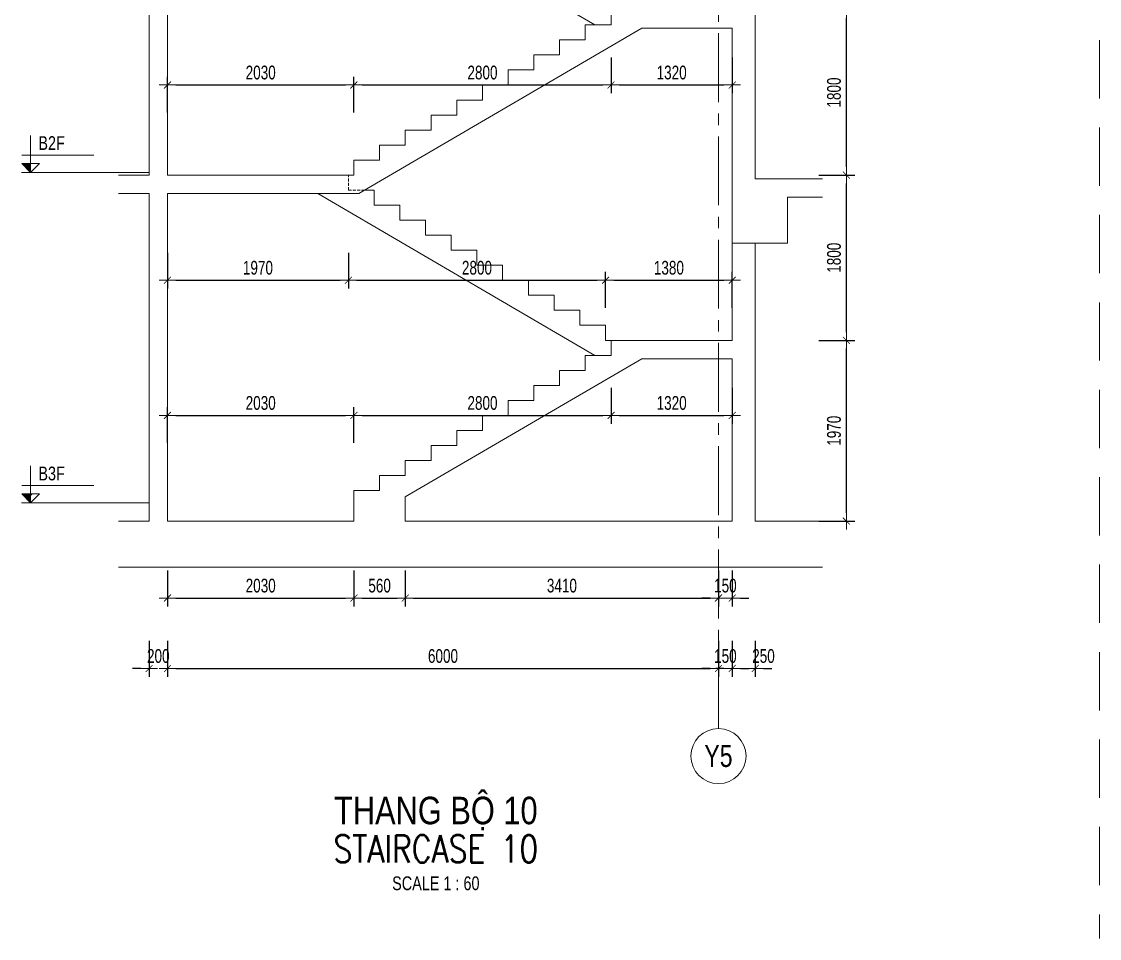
# Model space of a CAD drawing. Header units: millimetres. Extents: x -179076 to 254975, y -18667 to 296191.
# Drawn here: x 78044 to 89781, y 42634 to 52623 of the extents above; entities that cross this region are included whole.
import ezdxf
from ezdxf.enums import TextEntityAlignment as Align

# ---------------------------------------------------------------- set-up
doc = ezdxf.new("R2010")
doc.units = ezdxf.units.MM
doc.linetypes.add('CENTER2', pattern=[1.125, 0.75, -0.125, 0.125, -0.125])
doc.linetypes.add('HIDDEN2', pattern=[4.7625, 3.175, -1.5875])
doc.layers.get('Defpoints').update_dxf_attribs({"color": 151, "lineweight": 9})
for name, color, linetype, lineweight in [('NDC_S_ANNO', 7, 'Continuous', 20), ('NDC_S_AXIS', 5, 'CENTER2', 13), ('NDC_S_CONTINUOUS', 3, 'Continuous', 20), ('NDC_S_DIM', 1, 'Continuous', 15), ('NDC_S_ENG TITLE', 3, 'Continuous', 20), ('NDC_S_HIDDEN', 8, 'HIDDEN2', 13), ('NDC_S_SLAB', 2, 'Continuous', 20), ('NDC_S_SYMBOL', 1, 'Continuous', 15), ('NDC_S_TEXT SYMBOL', 7, 'Continuous', 20), ('NDC_S_VN TEXT', 7, 'Continuous', 20), ('NDC_S_VN TITLE', 6, 'Continuous', 35)]:
    doc.layers.add(name, color=color, linetype=linetype, lineweight=lineweight)
doc.styles.add('NDC_ANNO', font='', dxfattribs={"width": 0.8})
doc.styles.add('NDC_DIM', font='', dxfattribs={"width": 0.75})
doc.styles.add('NDC_EN TXT', font='romans.shx', dxfattribs={"width": 0.8})
doc.styles.add('NDC_VIE TXT', font='arial.ttf', dxfattribs={"width": 0.8})
doc.styles.get('NDC_ANNO').set_extended_font_data('Dotum')
doc.styles.get('NDC_DIM').set_extended_font_data('Dotum')
doc.dimstyles.new('NDC_dim_60', dxfattribs={"dimscale": 60, "dimtxt": 2.5, "dimasz": 1.5, "dimexe": 1.5, "dimexo": 2.5, "dimgap": 1, "dimtad": 1, "dimdec": 0, "dimzin": 0, "dimdsep": 46, "dimtxsty": 'NDC_DIM', "dimblk": 'DIMMARK', "dimcen": 0.09, "dimdle": 1.2, "dimclrd": 1, "dimclre": 1, "dimclrt": 3, "dimadec": 0, "dimazin": 0, "dimtfac": 1, "dimtdec": 0, "dimtix": 1, "dimtofl": 0, "dimtmove": 0, "dimatfit": 3, "dimfxl": 5, "dimfxlon": 1, "dimtolj": 1, "dimtzin": 0, "dimarcsym": 0})

# ---------------------------------------------------------------- blocks, each defined once
blk = doc.blocks.new('kata_block_CT')
at = {"layer": 'NDC_S_ANNO'}
blk.add_hatch(color=3, dxfattribs=at).paths.add_polyline_path([(0, 1.6), (-1.61, 1.6), (0, 0)])
at = {"layer": 'NDC_S_ANNO', "ltscale": 50}
h = blk.add_hatch(dxfattribs=at)
h.set_pattern_fill('ANSI31', color=256, scale=1.406, style=0)
h.paths.add_polyline_path([(0, 1.6), (0, 0), (1.61, 1.6)])
for p, q in [((-1.59, 3.14), (11.47, 3.14)), ((11.56, 0), (-1.64, 0))]:
    blk.add_line(p, q, dxfattribs=at)
for points in [[(0, 6.69), (0, 0)], [(0, 0), (-1.61, 1.6), (0, 1.6)], [(0, 0), (1.61, 1.6), (0, 1.6)]]:
    blk.add_lwpolyline(points, dxfattribs=at)
at = {"layer": 'NDC_S_ANNO', "color": 8, "ltscale": 50}
blk.add_lwpolyline([(0, 0), (-1.61, 1.6), (0, 1.6)], dxfattribs=at)
at = {"layer": 'NDC_S_TEXT SYMBOL', "color": 3, "style": 'NDC_ANNO', "width": 0.8}
blk.add_attdef('CT', (1.41, 4.07), '', height=2.5, dxfattribs=at)
blk = doc.blocks.new('DIMMARK')
at = {"layer": 'NDC_S_DIM', "color": 1}
blk.add_line((-1.5, 0), (1, 0), dxfattribs=at)
at = {"layer": 'NDC_S_DIM', "color": 2, "const_width": 0.1}
blk.add_lwpolyline([(-0.42, -0.42), (0.42, 0.42)], dxfattribs=at)
blk = doc.blocks.new('*D1762')
at = {"layer": 'Defpoints', "color": 0, "transparency": 16777216}
for p in [(81663, 48332), (79633, 47180), (81663, 47180)]:
    blk.add_point(p, dxfattribs=at)
at = {"layer": 'NDC_S_DIM', "color": 1, "lineweight": -2, "transparency": 16777216}
for p, q in [((79633, 48032), (79633, 48422)), ((81663, 48032), (81663, 48422)), ((79723, 48332), (81573, 48332))]:
    blk.add_line(p, q, dxfattribs=at)
at = {"layer": 'NDC_S_DIM', "color": 1, "lineweight": -2, "transparency": 16777216, "xscale": 90, "yscale": 90, "zscale": 90, "rotation": 180}
blk.add_blockref('DIMMARK', (79633, 48332), dxfattribs=at)
at = {"layer": 'NDC_S_DIM', "color": 1, "lineweight": -2, "transparency": 16777216, "xscale": 90, "yscale": 90, "zscale": 90}
blk.add_blockref('DIMMARK', (81663, 48332), dxfattribs=at)
at = {"layer": 'NDC_S_DIM', "color": 3, "transparency": 16777216, "insert": (80648, 48467), "char_height": 150, "attachment_point": 5, "style": 'NDC_DIM'}
blk.add_mtext('\\A1;2030', dxfattribs=at)
blk = doc.blocks.new('*D1763')
at = {"layer": 'Defpoints', "color": 0, "transparency": 16777216}
for p in [(84463, 48987), (84463, 48332), (81663, 47180)]:
    blk.add_point(p, dxfattribs=at)
at = {"layer": 'NDC_S_DIM', "color": 1, "lineweight": -2, "transparency": 16777216}
for p, q in [((84463, 48632), (84463, 48242)), ((81663, 48032), (81663, 48422)), ((81753, 48332), (84373, 48332))]:
    blk.add_line(p, q, dxfattribs=at)
at = {"layer": 'NDC_S_DIM', "color": 1, "lineweight": -2, "transparency": 16777216, "xscale": 90, "yscale": 90, "zscale": 90, "rotation": 180}
blk.add_blockref('DIMMARK', (81663, 48332), dxfattribs=at)
at = {"layer": 'NDC_S_DIM', "color": 1, "lineweight": -2, "transparency": 16777216, "xscale": 90, "yscale": 90, "zscale": 90}
blk.add_blockref('DIMMARK', (84463, 48332), dxfattribs=at)
at = {"layer": 'NDC_S_DIM', "color": 3, "transparency": 16777216, "insert": (83063, 48467), "char_height": 150, "attachment_point": 5, "style": 'NDC_DIM'}
blk.add_mtext('\\A1;2800', dxfattribs=at)
blk = doc.blocks.new('*D1764')
at = {"layer": 'Defpoints', "color": 0, "transparency": 16777216}
for p in [(84463, 48987), (85783, 48950), (85783, 48332)]:
    blk.add_point(p, dxfattribs=at)
at = {"layer": 'NDC_S_DIM', "color": 1, "lineweight": -2, "transparency": 16777216}
for p, q in [((84463, 48632), (84463, 48242)), ((85783, 48632), (85783, 48242)), ((84553, 48332), (85693, 48332))]:
    blk.add_line(p, q, dxfattribs=at)
at = {"layer": 'NDC_S_DIM', "color": 1, "lineweight": -2, "transparency": 16777216, "xscale": 90, "yscale": 90, "zscale": 90, "rotation": 180}
blk.add_blockref('DIMMARK', (84463, 48332), dxfattribs=at)
at = {"layer": 'NDC_S_DIM', "color": 1, "lineweight": -2, "transparency": 16777216, "xscale": 90, "yscale": 90, "zscale": 90}
blk.add_blockref('DIMMARK', (85783, 48332), dxfattribs=at)
at = {"layer": 'NDC_S_DIM', "color": 3, "transparency": 16777216, "insert": (85123, 48467), "char_height": 150, "attachment_point": 5, "style": 'NDC_DIM'}
blk.add_mtext('\\A1;1320', dxfattribs=at)
blk = doc.blocks.new('*D1765')
at = {"layer": 'Defpoints', "color": 0, "transparency": 16777216}
for p in [(79633, 50950), (81603, 50950), (81603, 49805)]:
    blk.add_point(p, dxfattribs=at)
at = {"layer": 'NDC_S_DIM', "color": 1, "lineweight": -2, "transparency": 16777216}
for p, q in [((79633, 50105), (79633, 49715)), ((81603, 50105), (81603, 49715)), ((79723, 49805), (81513, 49805))]:
    blk.add_line(p, q, dxfattribs=at)
at = {"layer": 'NDC_S_DIM', "color": 1, "lineweight": -2, "transparency": 16777216, "xscale": 90, "yscale": 90, "zscale": 90, "rotation": 180}
blk.add_blockref('DIMMARK', (79633, 49805), dxfattribs=at)
at = {"layer": 'NDC_S_DIM', "color": 1, "lineweight": -2, "transparency": 16777216, "xscale": 90, "yscale": 90, "zscale": 90}
blk.add_blockref('DIMMARK', (81603, 49805), dxfattribs=at)
at = {"layer": 'NDC_S_DIM', "color": 3, "transparency": 16777216, "insert": (80618, 49940), "char_height": 150, "attachment_point": 5, "style": 'NDC_DIM'}
blk.add_mtext('\\A1;1970', dxfattribs=at)
blk = doc.blocks.new('*D1752')
at = {"layer": 'Defpoints', "color": 0, "transparency": 16777216}
for p in [(81603, 50950), (84403, 49805), (84403, 49150)]:
    blk.add_point(p, dxfattribs=at)
at = {"layer": 'NDC_S_DIM', "color": 1, "lineweight": -2, "transparency": 16777216}
for p, q in [((81603, 50105), (81603, 49715)), ((84403, 49505), (84403, 49895)), ((81693, 49805), (84313, 49805))]:
    blk.add_line(p, q, dxfattribs=at)
at = {"layer": 'NDC_S_DIM', "color": 1, "lineweight": -2, "transparency": 16777216, "xscale": 90, "yscale": 90, "zscale": 90, "rotation": 180}
blk.add_blockref('DIMMARK', (81603, 49805), dxfattribs=at)
at = {"layer": 'NDC_S_DIM', "color": 1, "lineweight": -2, "transparency": 16777216, "xscale": 90, "yscale": 90, "zscale": 90}
blk.add_blockref('DIMMARK', (84403, 49805), dxfattribs=at)
at = {"layer": 'NDC_S_DIM', "color": 3, "transparency": 16777216, "insert": (83003, 49940), "char_height": 150, "attachment_point": 5, "style": 'NDC_DIM'}
blk.add_mtext('\\A1;2800', dxfattribs=at)
blk = doc.blocks.new('*D1753')
at = {"layer": 'Defpoints', "color": 0, "transparency": 16777216}
for p in [(85783, 49805), (84403, 49150), (85783, 49150)]:
    blk.add_point(p, dxfattribs=at)
at = {"layer": 'NDC_S_DIM', "color": 1, "lineweight": -2, "transparency": 16777216}
for p, q in [((84403, 49505), (84403, 49895)), ((85783, 49505), (85783, 49895)), ((84493, 49805), (85693, 49805))]:
    blk.add_line(p, q, dxfattribs=at)
at = {"layer": 'NDC_S_DIM', "color": 1, "lineweight": -2, "transparency": 16777216, "xscale": 90, "yscale": 90, "zscale": 90, "rotation": 180}
blk.add_blockref('DIMMARK', (84403, 49805), dxfattribs=at)
at = {"layer": 'NDC_S_DIM', "color": 1, "lineweight": -2, "transparency": 16777216, "xscale": 90, "yscale": 90, "zscale": 90}
blk.add_blockref('DIMMARK', (85783, 49805), dxfattribs=at)
at = {"layer": 'NDC_S_DIM', "color": 3, "transparency": 16777216, "insert": (85093, 49940), "char_height": 150, "attachment_point": 5, "style": 'NDC_DIM'}
blk.add_mtext('\\A1;1380', dxfattribs=at)
blk = doc.blocks.new('*D1754')
at = {"layer": 'Defpoints', "color": 0, "transparency": 16777216}
for p in [(81663, 51932), (79633, 50950), (81663, 50980)]:
    blk.add_point(p, dxfattribs=at)
at = {"layer": 'NDC_S_DIM', "color": 1, "lineweight": -2, "transparency": 16777216}
for p, q in [((79633, 51632), (79633, 52022)), ((81663, 51632), (81663, 52022)), ((79723, 51932), (81573, 51932))]:
    blk.add_line(p, q, dxfattribs=at)
at = {"layer": 'NDC_S_DIM', "color": 1, "lineweight": -2, "transparency": 16777216, "xscale": 90, "yscale": 90, "zscale": 90, "rotation": 180}
blk.add_blockref('DIMMARK', (79633, 51932), dxfattribs=at)
at = {"layer": 'NDC_S_DIM', "color": 1, "lineweight": -2, "transparency": 16777216, "xscale": 90, "yscale": 90, "zscale": 90}
blk.add_blockref('DIMMARK', (81663, 51932), dxfattribs=at)
at = {"layer": 'NDC_S_DIM', "color": 3, "transparency": 16777216, "insert": (80648, 52067), "char_height": 150, "attachment_point": 5, "style": 'NDC_DIM'}
blk.add_mtext('\\A1;2030', dxfattribs=at)
blk = doc.blocks.new('*D1755')
at = {"layer": 'Defpoints', "color": 0, "transparency": 16777216}
for p in [(84463, 52587), (84463, 51932), (81663, 50980)]:
    blk.add_point(p, dxfattribs=at)
at = {"layer": 'NDC_S_DIM', "color": 1, "lineweight": -2, "transparency": 16777216}
for p, q in [((84463, 52232), (84463, 51842)), ((81663, 51632), (81663, 52022)), ((81753, 51932), (84373, 51932))]:
    blk.add_line(p, q, dxfattribs=at)
at = {"layer": 'NDC_S_DIM', "color": 1, "lineweight": -2, "transparency": 16777216, "xscale": 90, "yscale": 90, "zscale": 90, "rotation": 180}
blk.add_blockref('DIMMARK', (81663, 51932), dxfattribs=at)
at = {"layer": 'NDC_S_DIM', "color": 1, "lineweight": -2, "transparency": 16777216, "xscale": 90, "yscale": 90, "zscale": 90}
blk.add_blockref('DIMMARK', (84463, 51932), dxfattribs=at)
at = {"layer": 'NDC_S_DIM', "color": 3, "transparency": 16777216, "insert": (83063, 52067), "char_height": 150, "attachment_point": 5, "style": 'NDC_DIM'}
blk.add_mtext('\\A1;2800', dxfattribs=at)
blk = doc.blocks.new('*D1756')
at = {"layer": 'Defpoints', "color": 0, "transparency": 16777216}
for p in [(84463, 52587), (85783, 52550), (85783, 51932)]:
    blk.add_point(p, dxfattribs=at)
at = {"layer": 'NDC_S_DIM', "color": 1, "lineweight": -2, "transparency": 16777216}
for p, q in [((84463, 52232), (84463, 51842)), ((85783, 52232), (85783, 51842)), ((84553, 51932), (85693, 51932))]:
    blk.add_line(p, q, dxfattribs=at)
at = {"layer": 'NDC_S_DIM', "color": 1, "lineweight": -2, "transparency": 16777216, "xscale": 90, "yscale": 90, "zscale": 90, "rotation": 180}
blk.add_blockref('DIMMARK', (84463, 51932), dxfattribs=at)
at = {"layer": 'NDC_S_DIM', "color": 1, "lineweight": -2, "transparency": 16777216, "xscale": 90, "yscale": 90, "zscale": 90}
blk.add_blockref('DIMMARK', (85783, 51932), dxfattribs=at)
at = {"layer": 'NDC_S_DIM', "color": 3, "transparency": 16777216, "insert": (85123, 52067), "char_height": 150, "attachment_point": 5, "style": 'NDC_DIM'}
blk.add_mtext('\\A1;1320', dxfattribs=at)
blk = doc.blocks.new('Drawing name_symbol')
at = {"layer": 'NDC_S_ENG TITLE', "style": 'NDC_EN TXT', "width": 0.8}
blk.add_attdef('SECTDET1', text='', height=5, dxfattribs=at).set_placement((0, 1.01), align=Align.CENTER)
at = {"layer": 'NDC_S_TEXT SYMBOL', "lineweight": 25, "style": 'NDC_ANNO', "width": 0.8}
blk.add_attdef('SSCALE', text='', height=2.5, dxfattribs=at).set_placement((0, -4), align=Align.CENTER)
at = {"layer": 'NDC_S_VN TITLE', "style": 'NDC_VIE TXT', "width": 0.8}
blk.add_attdef('SECTDET2', text='', height=5, dxfattribs=at).set_placement((0, 7.97), align=Align.CENTER)
blk = doc.blocks.new('*U187')
at = {"layer": 'NDC_S_SYMBOL'}
blk.add_line((0, 5), (0, 9), dxfattribs=at)
blk.add_circle((0, 0), 5, dxfattribs=at)
at = {"layer": 'NDC_S_TEXT SYMBOL', "color": 7, "style": 'NDC_ANNO', "width": 0.8}
blk.add_attdef('GRID', text='', height=4, dxfattribs=at).set_placement((0, 0), align=Align.MIDDLE)
blk = doc.blocks.new('*D1738')
at = {"layer": 'Defpoints', "color": 0, "transparency": 16777216}
for p in [(79633, 47180), (81663, 47180), (81663, 46342)]:
    blk.add_point(p, dxfattribs=at)
at = {"layer": 'NDC_S_DIM', "color": 1, "lineweight": -2, "transparency": 16777216}
for p, q in [((79633, 46642), (79633, 46252)), ((81663, 46642), (81663, 46252)), ((79723, 46342), (81573, 46342))]:
    blk.add_line(p, q, dxfattribs=at)
at = {"layer": 'NDC_S_DIM', "color": 1, "lineweight": -2, "transparency": 16777216, "xscale": 90, "yscale": 90, "zscale": 90, "rotation": 180}
blk.add_blockref('DIMMARK', (79633, 46342), dxfattribs=at)
at = {"layer": 'NDC_S_DIM', "color": 1, "lineweight": -2, "transparency": 16777216, "xscale": 90, "yscale": 90, "zscale": 90}
blk.add_blockref('DIMMARK', (81663, 46342), dxfattribs=at)
at = {"layer": 'NDC_S_DIM', "color": 3, "transparency": 16777216, "insert": (80648, 46477), "char_height": 150, "attachment_point": 5, "style": 'NDC_DIM'}
blk.add_mtext('\\A1;2030', dxfattribs=at)
blk = doc.blocks.new('*D1739')
at = {"layer": 'Defpoints', "color": 0, "transparency": 16777216}
for p in [(81663, 47180), (82223, 47180), (82223, 46342)]:
    blk.add_point(p, dxfattribs=at)
at = {"layer": 'NDC_S_DIM', "color": 1, "lineweight": -2, "transparency": 16777216}
for p, q in [((81663, 46642), (81663, 46252)), ((82223, 46642), (82223, 46252)), ((81753, 46342), (82133, 46342))]:
    blk.add_line(p, q, dxfattribs=at)
at = {"layer": 'NDC_S_DIM', "color": 1, "lineweight": -2, "transparency": 16777216, "xscale": 90, "yscale": 90, "zscale": 90, "rotation": 180}
blk.add_blockref('DIMMARK', (81663, 46342), dxfattribs=at)
at = {"layer": 'NDC_S_DIM', "color": 1, "lineweight": -2, "transparency": 16777216, "xscale": 90, "yscale": 90, "zscale": 90}
blk.add_blockref('DIMMARK', (82223, 46342), dxfattribs=at)
at = {"layer": 'NDC_S_DIM', "color": 3, "transparency": 16777216, "insert": (81943, 46477), "char_height": 150, "attachment_point": 5, "style": 'NDC_DIM'}
blk.add_mtext('\\A1;560', dxfattribs=at)
blk = doc.blocks.new('*D1740')
at = {"layer": 'Defpoints', "color": 0, "transparency": 16777216}
for p in [(82223, 47180), (85633, 47180), (85633, 46342)]:
    blk.add_point(p, dxfattribs=at)
at = {"layer": 'NDC_S_DIM', "color": 1, "lineweight": -2, "transparency": 16777216}
for p, q in [((82223, 46642), (82223, 46252)), ((85633, 46642), (85633, 46252)), ((82313, 46342), (85543, 46342))]:
    blk.add_line(p, q, dxfattribs=at)
at = {"layer": 'NDC_S_DIM', "color": 1, "lineweight": -2, "transparency": 16777216, "xscale": 90, "yscale": 90, "zscale": 90, "rotation": 180}
blk.add_blockref('DIMMARK', (82223, 46342), dxfattribs=at)
at = {"layer": 'NDC_S_DIM', "color": 1, "lineweight": -2, "transparency": 16777216, "xscale": 90, "yscale": 90, "zscale": 90}
blk.add_blockref('DIMMARK', (85633, 46342), dxfattribs=at)
at = {"layer": 'NDC_S_DIM', "color": 3, "transparency": 16777216, "insert": (83928, 46477), "char_height": 150, "attachment_point": 5, "style": 'NDC_DIM'}
blk.add_mtext('\\A1;3410', dxfattribs=at)
blk = doc.blocks.new('*D1741')
at = {"layer": 'Defpoints', "color": 0, "transparency": 16777216}
for p in [(85633, 47180), (85783, 47180), (85783, 46342)]:
    blk.add_point(p, dxfattribs=at)
at = {"layer": 'NDC_S_DIM', "color": 1, "lineweight": -2, "transparency": 16777216}
for p, q in [((85633, 46642), (85633, 46252)), ((85783, 46642), (85783, 46252)), ((85543, 46342), (85453, 46342)), ((85873, 46342), (85963, 46342))]:
    blk.add_line(p, q, dxfattribs=at)
at = {"layer": 'NDC_S_DIM', "color": 1, "lineweight": -2, "transparency": 16777216, "xscale": 90, "yscale": 90, "zscale": 90}
blk.add_blockref('DIMMARK', (85633, 46342), dxfattribs=at)
at = {"layer": 'NDC_S_DIM', "color": 1, "lineweight": -2, "transparency": 16777216, "xscale": 90, "yscale": 90, "zscale": 90, "rotation": 180}
blk.add_blockref('DIMMARK', (85783, 46342), dxfattribs=at)
at = {"layer": 'NDC_S_DIM', "color": 3, "transparency": 16777216, "insert": (85708, 46477), "char_height": 150, "attachment_point": 5, "style": 'NDC_DIM'}
blk.add_mtext('\\A1;150', dxfattribs=at)
blk = doc.blocks.new('*D1766')
at = {"layer": 'Defpoints', "color": 0, "transparency": 16777216}
for p in [(79433, 47180), (79633, 47180), (79633, 45575)]:
    blk.add_point(p, dxfattribs=at)
at = {"layer": 'NDC_S_DIM', "color": 1, "lineweight": -2, "transparency": 16777216}
for p, q in [((79433, 45875), (79433, 45485)), ((79633, 45875), (79633, 45485)), ((79343, 45575), (79253, 45575)), ((79723, 45575), (79813, 45575))]:
    blk.add_line(p, q, dxfattribs=at)
at = {"layer": 'NDC_S_DIM', "color": 1, "lineweight": -2, "transparency": 16777216, "xscale": 90, "yscale": 90, "zscale": 90}
blk.add_blockref('DIMMARK', (79433, 45575), dxfattribs=at)
at = {"layer": 'NDC_S_DIM', "color": 1, "lineweight": -2, "transparency": 16777216, "xscale": 90, "yscale": 90, "zscale": 90, "rotation": 180}
blk.add_blockref('DIMMARK', (79633, 45575), dxfattribs=at)
at = {"layer": 'NDC_S_DIM', "color": 3, "transparency": 16777216, "insert": (79533, 45710), "char_height": 150, "attachment_point": 5, "style": 'NDC_DIM'}
blk.add_mtext('\\A1;200', dxfattribs=at)
blk = doc.blocks.new('*D1767')
at = {"layer": 'Defpoints', "color": 0, "transparency": 16777216}
for p in [(79633, 47180), (85633, 47180), (85633, 45575)]:
    blk.add_point(p, dxfattribs=at)
at = {"layer": 'NDC_S_DIM', "color": 1, "lineweight": -2, "transparency": 16777216}
for p, q in [((79633, 45875), (79633, 45485)), ((85633, 45875), (85633, 45485)), ((79723, 45575), (85543, 45575))]:
    blk.add_line(p, q, dxfattribs=at)
at = {"layer": 'NDC_S_DIM', "color": 1, "lineweight": -2, "transparency": 16777216, "xscale": 90, "yscale": 90, "zscale": 90, "rotation": 180}
blk.add_blockref('DIMMARK', (79633, 45575), dxfattribs=at)
at = {"layer": 'NDC_S_DIM', "color": 1, "lineweight": -2, "transparency": 16777216, "xscale": 90, "yscale": 90, "zscale": 90}
blk.add_blockref('DIMMARK', (85633, 45575), dxfattribs=at)
at = {"layer": 'NDC_S_DIM', "color": 3, "transparency": 16777216, "insert": (82633, 45710), "char_height": 150, "attachment_point": 5, "style": 'NDC_DIM'}
blk.add_mtext('\\A1;6000', dxfattribs=at)
blk = doc.blocks.new('*D1768')
at = {"layer": 'Defpoints', "color": 0, "transparency": 16777216}
for p in [(85633, 47180), (85783, 47180), (85783, 45575)]:
    blk.add_point(p, dxfattribs=at)
at = {"layer": 'NDC_S_DIM', "color": 1, "lineweight": -2, "transparency": 16777216}
for p, q in [((85633, 45875), (85633, 45485)), ((85783, 45875), (85783, 45485)), ((85543, 45575), (85453, 45575)), ((85873, 45575), (85963, 45575))]:
    blk.add_line(p, q, dxfattribs=at)
at = {"layer": 'NDC_S_DIM', "color": 1, "lineweight": -2, "transparency": 16777216, "xscale": 90, "yscale": 90, "zscale": 90}
blk.add_blockref('DIMMARK', (85633, 45575), dxfattribs=at)
at = {"layer": 'NDC_S_DIM', "color": 1, "lineweight": -2, "transparency": 16777216, "xscale": 90, "yscale": 90, "zscale": 90, "rotation": 180}
blk.add_blockref('DIMMARK', (85783, 45575), dxfattribs=at)
at = {"layer": 'NDC_S_DIM', "color": 3, "transparency": 16777216, "insert": (85708, 45710), "char_height": 150, "attachment_point": 5, "style": 'NDC_DIM'}
blk.add_mtext('\\A1;150', dxfattribs=at)
blk = doc.blocks.new('*D1769')
at = {"layer": 'Defpoints', "color": 0, "transparency": 16777216}
for p in [(85783, 47180), (86033, 47180), (86033, 45575)]:
    blk.add_point(p, dxfattribs=at)
at = {"layer": 'NDC_S_DIM', "color": 1, "lineweight": -2, "transparency": 16777216}
for p, q in [((85783, 45875), (85783, 45485)), ((86033, 45875), (86033, 45485)), ((85693, 45575), (85603, 45575)), ((86123, 45575), (86213, 45575))]:
    blk.add_line(p, q, dxfattribs=at)
at = {"layer": 'NDC_S_DIM', "color": 1, "lineweight": -2, "transparency": 16777216, "xscale": 90, "yscale": 90, "zscale": 90}
blk.add_blockref('DIMMARK', (85783, 45575), dxfattribs=at)
at = {"layer": 'NDC_S_DIM', "color": 1, "lineweight": -2, "transparency": 16777216, "xscale": 90, "yscale": 90, "zscale": 90, "rotation": 180}
blk.add_blockref('DIMMARK', (86033, 45575), dxfattribs=at)
at = {"layer": 'NDC_S_DIM', "color": 3, "transparency": 16777216, "insert": (86123, 45710), "char_height": 150, "attachment_point": 5, "style": 'NDC_DIM'}
blk.add_mtext('\\A1;250', dxfattribs=at)
blk = doc.blocks.new('*D2045')
at = {"layer": 'Defpoints', "color": 0, "transparency": 16777216}
for p in [(85783, 49150), (87026, 49150), (85783, 47180)]:
    blk.add_point(p, dxfattribs=at)
at = {"layer": 'NDC_S_DIM', "color": 1, "lineweight": -2, "transparency": 16777216}
for p, q in [((86726, 49150), (87116, 49150)), ((87026, 47270), (87026, 49060)), ((86726, 47180), (87116, 47180))]:
    blk.add_line(p, q, dxfattribs=at)
at = {"layer": 'NDC_S_DIM', "color": 1, "lineweight": -2, "transparency": 16777216, "xscale": 90, "yscale": 90, "zscale": 90}
for p, rotation in [((87026, 49150), 90), ((87026, 47180), 270)]:
    blk.add_blockref('DIMMARK', p, dxfattribs=dict(at, rotation=rotation))
at = {"layer": 'NDC_S_DIM', "color": 3, "transparency": 16777216, "insert": (86891, 48165), "char_height": 150, "attachment_point": 5, "rotation": 90, "style": 'NDC_DIM'}
blk.add_mtext('\\A1;1970', dxfattribs=at)
blk = doc.blocks.new('*D2046')
at = {"layer": 'Defpoints', "color": 0, "transparency": 16777216}
for p in [(81663, 50950), (87026, 50950), (85783, 49150)]:
    blk.add_point(p, dxfattribs=at)
at = {"layer": 'NDC_S_DIM', "color": 1, "lineweight": -2, "transparency": 16777216}
for p, q in [((86726, 50950), (87116, 50950)), ((87026, 49240), (87026, 50860)), ((86726, 49150), (87116, 49150))]:
    blk.add_line(p, q, dxfattribs=at)
at = {"layer": 'NDC_S_DIM', "color": 1, "lineweight": -2, "transparency": 16777216, "xscale": 90, "yscale": 90, "zscale": 90}
for p, rotation in [((87026, 50950), 90), ((87026, 49150), 270)]:
    blk.add_blockref('DIMMARK', p, dxfattribs=dict(at, rotation=rotation))
at = {"layer": 'NDC_S_DIM', "color": 3, "transparency": 16777216, "insert": (86891, 50050), "char_height": 150, "attachment_point": 5, "rotation": 90, "style": 'NDC_DIM'}
blk.add_mtext('\\A1;1800', dxfattribs=at)
blk = doc.blocks.new('*D2047')
at = {"layer": 'Defpoints', "color": 0, "transparency": 16777216}
for p in [(85783, 52750), (87026, 52750), (81663, 50950)]:
    blk.add_point(p, dxfattribs=at)
at = {"layer": 'NDC_S_DIM', "color": 1, "lineweight": -2, "transparency": 16777216}
for p, q in [((86726, 52750), (87116, 52750)), ((87026, 51040), (87026, 52660)), ((86726, 50950), (87116, 50950))]:
    blk.add_line(p, q, dxfattribs=at)
at = {"layer": 'NDC_S_DIM', "color": 1, "lineweight": -2, "transparency": 16777216, "xscale": 90, "yscale": 90, "zscale": 90}
for p, rotation in [((87026, 52750), 90), ((87026, 50950), 270)]:
    blk.add_blockref('DIMMARK', p, dxfattribs=dict(at, rotation=rotation))
at = {"layer": 'NDC_S_DIM', "color": 3, "transparency": 16777216, "insert": (86891, 51850), "char_height": 150, "attachment_point": 5, "rotation": 90, "style": 'NDC_DIM'}
blk.add_mtext('\\A1;1800', dxfattribs=at)

msp = doc.modelspace()

# ---------------------------------------------------------------- linework, layer by layer
at = {"layer": 'NDC_S_AXIS', "ltscale": 1000}
for p, q in [((85632.8, 61496.1), (85632.8, 45160.5)), ((79432.8, 50980.1), (78239.3, 50980.1)), ((79432.8, 47380.1), (78239.3, 47380.1))]:
    msp.add_line(p, q, dxfattribs=at)
at = {"layer": 'NDC_S_CONTINUOUS'}
for p, q in [((84286.4, 52586.5), (81268.6, 54350.1)), ((84286.4, 48986.5), (81268.6, 50750.1))]:
    msp.add_line(p, q, dxfattribs=at)
msp.add_lwpolyline([(84462.8, 49150.1), (84402.8, 49150.1), (84402.8, 49313.8), (84122.8, 49313.8), (84122.8, 49477.4), (83842.8, 49477.4), (83842.8, 49641), (83562.8, 49641), (83562.8, 49804.7), (83282.8, 49804.7), (83282.8, 49968.3), (83002.8, 49968.3), (83002.8, 50132), (82722.8, 50132), (82722.8, 50295.6), (82442.8, 50295.6), (82442.8, 50459.2), (82162.8, 50459.2), (82162.8, 50622.9), (81882.8, 50622.9), (81882.8, 50786.5), (81779.2, 50786.5)], dxfattribs=at)
at = {"layer": 'NDC_S_HIDDEN', "ltscale": 200}
msp.add_line((89781.3, 76233.6), (89781.3, 42633.6), dxfattribs=at)
at = {"layer": 'NDC_S_HIDDEN', "ltscale": 10}
msp.add_lwpolyline([(81779.2, 50786.5), (81602.8, 50786.5), (81602.8, 50950.1)], dxfattribs=at)
at = {"layer": 'NDC_S_SLAB'}
for p, q in [((79432.8, 54350.1), (79432.8, 50950.1)), ((79632.8, 54350.1), (79632.8, 50950.1)), ((86032.8, 53710.1), (86032.8, 50910.1)), ((85782.8, 52550.1), (85782.8, 49150.1)), ((79100.9, 50950.1), (79432.8, 50950.1)), ((86032.8, 50910.1), (86763.9, 50910.1)), ((79100.9, 50750.1), (79432.8, 50750.1)), ((79432.8, 50750.1), (79432.8, 47180.1)), ((79632.8, 50750.1), (79632.8, 47180.1)), ((86382.8, 50210.1), (86382.8, 50710.1)), ((86382.8, 50710.1), (86763.9, 50710.1)), ((85782.8, 50210.1), (86382.8, 50210.1)), ((86032.8, 50210.1), (86032.8, 47180.1)), ((85782.8, 48950.1), (85782.8, 47180.1)), ((79100.9, 47180.1), (79432.8, 47180.1)), ((86032.8, 47180.1), (86763.9, 47180.1)), ((79100.9, 46680.1), (86763.9, 46680.1))]:
    msp.add_line(p, q, dxfattribs=at)
for points in [[(79632.8, 50950.1), (81662.8, 50950.1), (81662.8, 51113.8), (81942.8, 51113.8), (81942.8, 51277.4), (82222.8, 51277.4), (82222.8, 51441), (82502.8, 51441), (82502.8, 51604.7), (82782.8, 51604.7), (82782.8, 51768.3), (83062.8, 51768.3), (83062.8, 51932), (83342.8, 51932), (83342.8, 52095.6), (83622.8, 52095.6), (83622.8, 52259.2), (83902.8, 52259.2), (83902.8, 52422.9), (84182.8, 52422.9), (84182.8, 52586.5), (84462.8, 52586.5), (84462.8, 52750.1), (85782.8, 52750.1)], [(79632.8, 50750.1), (81716.9, 50750.1), (84796.9, 52550.1), (85782.8, 52550.1)], [(79632.8, 47180.1), (81662.8, 47180.1), (81662.8, 47513.8), (81942.8, 47513.8), (81942.8, 47677.4), (82222.8, 47677.4), (82222.8, 47841), (82502.8, 47841), (82502.8, 48004.7), (82782.8, 48004.7), (82782.8, 48168.3), (83062.8, 48168.3), (83062.8, 48332), (83342.8, 48332), (83342.8, 48495.6), (83622.8, 48495.6), (83622.8, 48659.2), (83902.8, 48659.2), (83902.8, 48822.9), (84182.8, 48822.9), (84182.8, 48986.5), (84462.8, 48986.5), (84462.8, 49150.1), (85782.8, 49150.1)], [(85782.8, 47180.1), (82222.8, 47180.1), (82222.8, 47445.8), (84796.9, 48950.1), (85782.8, 48950.1)]]:
    msp.add_lwpolyline(points, dxfattribs=at)

# ---------------------------------------------------------------- block references
at = {"layer": 'NDC_S_ANNO', "xscale": 60, "yscale": 60, "zscale": 60}
msp.add_blockref('Drawing name_symbol', (82555.2, 43399.6), dxfattribs=at).add_auto_attribs({'SECTDET1': 'STAIRCASE 10', 'SECTDET2': 'THANG BỘ 10', 'SSCALE': 'SCALE 1 : 60'})
at = {"layer": 'NDC_S_AXIS', "xscale": 60, "yscale": 60, "zscale": 60}
msp.add_blockref('*U187', (85632.8, 44620.5), dxfattribs=at).add_auto_attribs({'GRID': 'Y5'})
at = {"layer": 'NDC_S_VN TEXT', "xscale": 60, "yscale": 60, "zscale": 60}
for p, values in [((78142.4, 50980.1), {'CT': 'B2F'}), ((78142.4, 47380.1), {'CT': 'B3F'})]:
    msp.add_blockref('kata_block_CT', p, dxfattribs=at).add_auto_attribs(values)

# ---------------------------------------------------------------- dimensions: what is measured, and where the dimension line sits
at = {"layer": 'NDC_S_DIM'}
for base, p1, p2, picture, middle in [((87026.3, 52750.1), (81662.8, 50950.1), (85782.8, 52750.1), '*D2047', (86891.2, 51850.1)), ((87026.3, 50950.1), (85782.8, 49150.1), (81662.8, 50950.1), '*D2046', (86891.2, 50050.1))]:
    dim = msp.add_linear_dim(base=base, p1=p1, p2=p2, angle=90, dimstyle='NDC_dim_60', override={"dimtmove": 1}, dxfattribs=at)
    dim.commit()
    dim.dimension.update_dxf_attribs({"geometry": picture, "text_midpoint": middle})
for base, p1, p2, picture, middle in [((84462.8, 51932), (81662.8, 50980.1), (84462.8, 52586.5), '*D1755', (83062.8, 52067.1)), ((85782.8, 51932), (84462.8, 52586.5), (85782.8, 52550.1), '*D1756', (85122.8, 52067.1)), ((84402.8, 49804.7), (81602.8, 50950.1), (84402.8, 49150.1), '*D1752', (83002.8, 49939.8)), ((85782.8, 49804.7), (84402.8, 49150.1), (85782.8, 49150.1), '*D1753', (85092.8, 49939.8)), ((84462.8, 48332), (81662.8, 47180.1), (84462.8, 48986.5), '*D1763', (83062.8, 48467.1)), ((85782.8, 48332), (84462.8, 48986.5), (85782.8, 48950.1), '*D1764', (85122.8, 48467.1)), ((85632.8, 45575.4), (79632.8, 47180.1), (85632.8, 47180.1), '*D1767', (82632.8, 45710.5)), ((82222.8, 46342.3), (81662.8, 47180.1), (82222.8, 47180.1), '*D1739', (81942.8, 46477.4)), ((85632.8, 46342.3), (82222.8, 47180.1), (85632.8, 47180.1), '*D1740', (83927.8, 46477.4)), ((85782.8, 46342.3), (85632.8, 47180.1), (85782.8, 47180.1), '*D1741', (85707.8, 46477.4)), ((85782.8, 45575.4), (85632.8, 47180.1), (85782.8, 47180.1), '*D1768', (85707.8, 45710.5))]:
    dim = msp.add_linear_dim(base=base, p1=p1, p2=p2, dimstyle='NDC_dim_60', override={"dimtmove": 1}, dxfattribs=at)
    dim.commit()
    dim.dimension.update_dxf_attribs({"geometry": picture, "text_midpoint": middle})
for base, p1, p2, picture, middle in [((81662.8, 51932), (79632.8, 50950.1), (81662.8, 50980.1), '*D1754', (80647.8, 52067.1)), ((81602.8, 49804.7), (79632.8, 50950.1), (81602.8, 50950.1), '*D1765', (80617.8, 49939.8)), ((81662.8, 48332), (79632.8, 47180.1), (81662.8, 47180.1), '*D1762', (80647.8, 48467.1)), ((79632.8, 45575.4), (79432.8, 47180.1), (79632.8, 47180.1), '*D1766', (79532.8, 45710.5)), ((81662.8, 46342.3), (79632.8, 47180.1), (81662.8, 47180.1), '*D1738', (80647.8, 46477.4))]:
    dim = msp.add_linear_dim(base=base, p1=p1, p2=p2, dimstyle='NDC_dim_60', dxfattribs=at)
    dim.commit()
    dim.dimension.update_dxf_attribs({"geometry": picture, "text_midpoint": middle})
dim = msp.add_linear_dim(base=(87026.3, 49150.1), p1=(85782.8, 47180.1), p2=(85782.8, 49150.1), angle=90, dimstyle='NDC_dim_60', dxfattribs=at)
dim.commit()
dim.dimension.update_dxf_attribs({"geometry": '*D2045', "text_midpoint": (86891.2, 48165.1)})
dim = msp.add_linear_dim(base=(86032.8, 45575.4), p1=(85782.8, 47180.1), p2=(86032.8, 47180.1), dimstyle='NDC_dim_60', override={"dimtmove": 1}, dxfattribs=at)
dim.commit()
dim.dimension.update_dxf_attribs({"geometry": '*D1769', "text_midpoint": (86122.8, 45575.4), "dimtype": 160})

doc.saveas('drawing.dxf')
